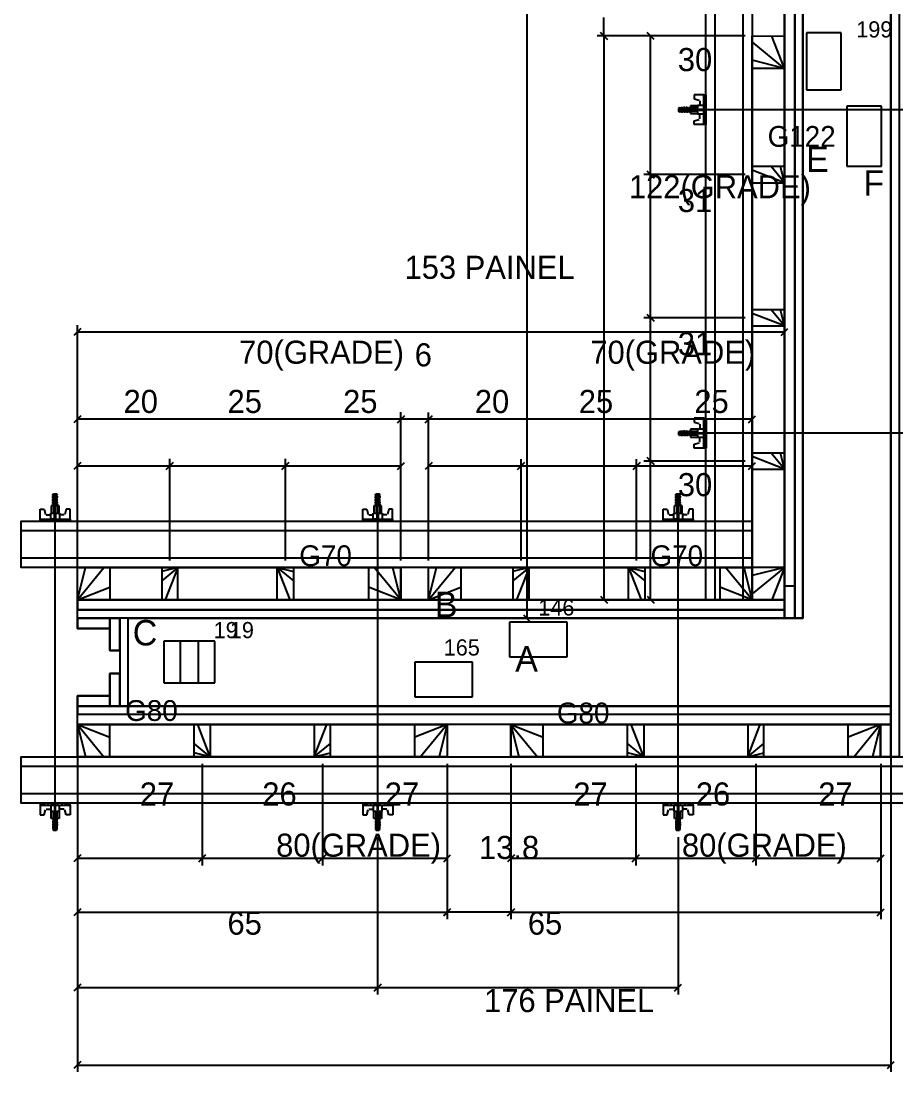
# Model space of a CAD drawing. Header units: metres. Extents: x 3191 to 9000, y 7740 to 9619.
# Drawn here: x 6540.6 to 6919.2, y 8887.5 to 9342.4 of the extents above; entities that cross this region are included whole.
import ezdxf

# ---------------------------------------------------------------- set-up
doc = ezdxf.new("R2010")
doc.units = ezdxf.units.M

msp = doc.modelspace()

# ---------------------------------------------------------------- linework, layer by layer
at = {"layer": 'CHAPA', "color": 1}
for p, q in [((6916.94, 9045.94), (6916.94, 9037.94)), ((6916.94, 9037.94), (6913.16, 9037.94))]:
    msp.add_line(p, q, dxfattribs=at)
for points in [[(6878.94, 9503.94), (6878.94, 9083.94), (6875.34, 9083.94), (6875.34, 9503.94), (6878.94, 9503.94)], [(6920.54, 9023.94), (6916.94, 9023.94), (6916.94, 9503.94), (6920.54, 9503.94), (6920.54, 9023.94)], [(6870.94, 9083.94), (6564.94, 9083.94), (6564.94, 9087.54), (6870.94, 9087.54), (6870.94, 9083.94)], [(6583.34, 9045.94), (6586.94, 9045.94), (6586.94, 9083.94), (6583.34, 9083.94), (6583.34, 9045.94)], [(6916.94, 9045.94), (6564.94, 9045.94), (6564.94, 9042.34), (6916.94, 9042.34), (6916.94, 9045.94)]]:
    msp.add_lwpolyline(points, dxfattribs=at)
at = {"layer": 'CONCRETO', "color": 2}
msp.add_lwpolyline([(6586.94, 9045.94), (6586.94, 9083.94), (6878.94, 9083.94), (6878.94, 9481.94), (6916.94, 9481.94), (6916.94, 9045.94), (6586.94, 9045.94)], dxfattribs=at)
at = {"layer": 'COTA', "color": 241}
for p, q in [((6759.45, 9503.94), (6759.45, 9083.94)), ((6792.81, 9335.95), (6792.81, 9343.96)), ((6853.95, 9335.95), (6789.81, 9335.95)), ((6853.94, 9335.95), (6789.81, 9335.95)), ((6792.81, 9335.95), (6792.81, 9091.95)), ((6853.94, 9335.95), (6810, 9335.95)), ((6813, 9275.95), (6813, 9335.95)), ((6853.94, 9275.95), (6810, 9275.95)), ((6853.94, 9275.95), (6810, 9275.95)), ((6813, 9213.95), (6813, 9275.95)), ((6853.94, 9213.95), (6810, 9213.95)), ((6853.94, 9213.95), (6810, 9213.95)), ((6813, 9151.95), (6813, 9213.95)), ((6564.94, 9086.94), (6564.94, 9210.81)), ((6870.94, 9207.81), (6564.94, 9207.81)), ((6870.94, 9086.94), (6870.94, 9210.81)), ((6564.94, 9108.91), (6564.94, 9173.06)), ((6704.94, 9108.93), (6704.94, 9173.06)), ((6704.94, 9108.94), (6704.94, 9173.04)), ((6716.93, 9108.92), (6716.93, 9173.04)), ((6716.93, 9108.89), (6716.93, 9173.04)), ((6856.93, 9108.92), (6856.93, 9173.04)), ((6704.94, 9170.06), (6564.94, 9170.06)), ((6716.93, 9170.04), (6704.94, 9170.04)), ((6856.93, 9170.04), (6716.93, 9170.04)), ((6564.94, 9108.94), (6564.94, 9152.86)), ((6604.94, 9108.94), (6604.94, 9152.86)), ((6604.94, 9108.94), (6604.94, 9152.86)), ((6654.94, 9108.94), (6654.94, 9152.86)), ((6654.94, 9108.94), (6654.94, 9152.86)), ((6704.94, 9108.93), (6704.94, 9152.86)), ((6716.93, 9108.92), (6716.93, 9152.85)), ((6756.93, 9108.92), (6756.93, 9152.85)), ((6756.93, 9108.92), (6756.93, 9152.85)), ((6806.93, 9108.92), (6806.93, 9152.85)), ((6806.93, 9108.92), (6806.93, 9152.85)), ((6856.93, 9108.92), (6856.93, 9152.85)), ((6564.94, 9149.86), (6604.94, 9149.86)), ((6604.94, 9149.86), (6654.94, 9149.86)), ((6654.94, 9149.86), (6704.94, 9149.86)), ((6716.93, 9149.85), (6756.93, 9149.85)), ((6756.93, 9149.85), (6806.93, 9149.85)), ((6806.93, 9149.85), (6856.93, 9149.85)), ((6853.94, 9151.95), (6810, 9151.95)), ((6853.94, 9151.95), (6810, 9151.95)), ((6813, 9091.95), (6813, 9151.95)), ((6853.93, 9091.95), (6789.81, 9091.95)), ((6853.93, 9091.95), (6810, 9091.95)), ((6867.94, 9083.94), (6756.45, 9083.94)), ((6564.94, 9034.9), (6564.94, 8887.53)), ((6564.94, 9034.9), (6564.94, 8921.07)), ((6916.94, 9034.94), (6916.94, 8887.53)), ((6564.96, 9020.9), (6564.96, 8953.67)), ((6564.96, 9020.9), (6564.96, 8976.97)), ((6618.96, 9020.9), (6618.96, 8976.97)), ((6618.96, 9020.9), (6618.96, 8976.97)), ((6670.96, 9020.9), (6670.96, 8976.97)), ((6670.96, 9020.9), (6670.96, 8976.97)), ((6724.94, 9020.94), (6724.94, 8953.67)), ((6724.96, 9020.9), (6724.96, 8953.67)), ((6724.96, 9020.9), (6724.96, 8976.97)), ((6752.54, 9020.9), (6752.54, 8953.67)), ((6752.56, 9020.9), (6752.56, 8953.67)), ((6752.56, 9020.9), (6752.56, 8976.97)), ((6806.56, 9020.9), (6806.56, 8976.97)), ((6806.56, 9020.9), (6806.56, 8976.97)), ((6858.56, 9020.9), (6858.56, 8976.97)), ((6858.56, 9020.9), (6858.56, 8976.97)), ((6912.56, 9020.9), (6912.56, 8976.97)), ((6912.56, 9020.9), (6912.56, 8953.67)), ((6694.88, 8989.14), (6694.88, 8921.07)), ((6694.88, 8989.14), (6694.88, 8921.07)), ((6824.88, 8989.14), (6824.88, 8921.07)), ((6618.96, 8979.97), (6564.96, 8979.97)), ((6670.96, 8979.97), (6618.96, 8979.97)), ((6724.96, 8979.97), (6670.96, 8979.97)), ((6806.56, 8979.97), (6752.56, 8979.97)), ((6858.56, 8979.97), (6806.56, 8979.97)), ((6912.56, 8979.97), (6858.56, 8979.97)), ((6564.96, 8956.67), (6724.96, 8956.67)), ((6752.54, 8956.67), (6724.94, 8956.67)), ((6752.56, 8956.67), (6912.56, 8956.67)), ((6564.94, 8924.07), (6694.88, 8924.07)), ((6694.88, 8924.07), (6824.88, 8924.07)), ((6564.94, 8890.53), (6916.94, 8890.53))]:
    msp.add_line(p, q, dxfattribs=at)
at = {"layer": 'COTA'}
for p, q in [((6794.31, 9334.45), (6791.31, 9337.45)), ((6791.31, 9337.45), (6794.31, 9334.45)), ((6814.5, 9334.45), (6811.5, 9337.45)), ((6814.5, 9274.45), (6811.5, 9277.45)), ((6811.5, 9277.45), (6814.5, 9274.45)), ((6811.5, 9215.45), (6814.5, 9212.45)), ((6814.5, 9212.45), (6811.5, 9215.45)), ((6566.44, 9209.31), (6563.44, 9206.31)), ((6869.44, 9206.31), (6872.44, 9209.31)), ((6566.44, 9171.56), (6563.44, 9168.56)), ((6703.44, 9168.56), (6706.44, 9171.56)), ((6706.44, 9171.54), (6703.44, 9168.54)), ((6718.43, 9171.54), (6715.43, 9168.54)), ((6715.43, 9168.54), (6718.43, 9171.54)), ((6855.43, 9168.54), (6858.43, 9171.54)), ((6814.5, 9150.45), (6811.5, 9153.45)), ((6811.5, 9153.45), (6814.5, 9150.45)), ((6566.44, 9151.36), (6563.44, 9148.36)), ((6606.44, 9151.36), (6603.44, 9148.36)), ((6603.44, 9148.36), (6606.44, 9151.36)), ((6653.44, 9148.36), (6656.44, 9151.36)), ((6656.44, 9151.36), (6653.44, 9148.36)), ((6703.44, 9148.36), (6706.44, 9151.36)), ((6718.43, 9151.35), (6715.43, 9148.35)), ((6758.43, 9151.35), (6755.43, 9148.35)), ((6755.43, 9148.35), (6758.43, 9151.35)), ((6805.43, 9148.35), (6808.43, 9151.35)), ((6808.43, 9151.35), (6805.43, 9148.35)), ((6855.43, 9148.35), (6858.43, 9151.35)), ((6791.31, 9093.45), (6794.31, 9090.45)), ((6811.5, 9093.45), (6814.5, 9090.45)), ((6757.95, 9085.44), (6760.95, 9082.44)), ((6566.46, 8981.47), (6563.46, 8978.47)), ((6617.46, 8978.47), (6620.46, 8981.47)), ((6620.46, 8981.47), (6617.46, 8978.47)), ((6669.46, 8978.47), (6672.46, 8981.47)), ((6672.46, 8981.47), (6669.46, 8978.47)), ((6723.46, 8978.47), (6726.46, 8981.47)), ((6754.06, 8981.47), (6751.06, 8978.47)), ((6805.06, 8978.47), (6808.06, 8981.47)), ((6808.06, 8981.47), (6805.06, 8978.47)), ((6860.06, 8981.47), (6857.06, 8978.47)), ((6857.06, 8978.47), (6860.06, 8981.47)), ((6911.06, 8978.47), (6914.06, 8981.47)), ((6566.46, 8958.17), (6563.46, 8955.17)), ((6726.44, 8958.17), (6723.44, 8955.17)), ((6723.46, 8955.17), (6726.46, 8958.17)), ((6751.04, 8955.17), (6754.04, 8958.17)), ((6754.06, 8958.17), (6751.06, 8955.17)), ((6911.06, 8955.17), (6914.06, 8958.17)), ((6566.44, 8925.57), (6563.44, 8922.57)), ((6696.38, 8925.57), (6693.38, 8922.57)), ((6693.38, 8922.57), (6696.38, 8925.57)), ((6823.38, 8922.57), (6826.38, 8925.57)), ((6566.44, 8892.03), (6563.44, 8889.03)), ((6915.44, 8889.03), (6918.44, 8892.03))]:
    msp.add_line(p, q, dxfattribs=at)
at = {"layer": 'COTA', "color": 180}
for p, q in [((6895.48, 9337.27), (6880.48, 9337.27)), ((6880.48, 9337.27), (6880.48, 9312.6)), ((6895.48, 9312.6), (6895.48, 9337.27)), ((6880.48, 9312.6), (6895.48, 9312.6)), ((6912.94, 9305.58), (6897.94, 9305.58)), ((6897.94, 9305.58), (6897.94, 9279.58)), ((6912.94, 9279.58), (6912.94, 9305.58)), ((6897.94, 9279.58), (6912.94, 9279.58)), ((6751.9, 9082.24), (6751.9, 9067.24)), ((6776.9, 9082.24), (6751.9, 9082.24)), ((6776.9, 9067.24), (6776.9, 9082.24)), ((6602.43, 9073.94), (6602.43, 9055.94)), ((6617.43, 9073.94), (6602.43, 9073.94)), ((6624.43, 9073.94), (6609.43, 9073.94)), ((6609.43, 9073.94), (6609.43, 9055.94)), ((6617.43, 9055.94), (6617.43, 9073.94)), ((6624.43, 9055.94), (6624.43, 9073.94)), ((6751.9, 9067.24), (6776.9, 9067.24)), ((6710.98, 9064.94), (6710.98, 9049.94)), ((6735.98, 9064.94), (6710.98, 9064.94)), ((6735.98, 9049.94), (6735.98, 9064.94)), ((6602.43, 9055.94), (6617.43, 9055.94)), ((6609.43, 9055.94), (6624.43, 9055.94)), ((6710.98, 9049.94), (6735.98, 9049.94))]:
    msp.add_line(p, q, dxfattribs=at)
at = {"layer": 'Hachura'}
for p, q in [((6831.79, 9310.48), (6831.79, 9308.8)), ((6836.04, 9310.48), (6831.79, 9310.48)), ((6831.79, 9308.8), (6834, 9308.22)), ((6834.24, 9307.91), (6834.24, 9305.96)), ((6836.03, 9310.34), (6836.95, 9310.34)), ((6836.03, 9310.13), (6836.95, 9310.13)), ((6836.03, 9309.79), (6836.95, 9309.79)), ((6836.03, 9309.33), (6836.95, 9309.33)), ((6836.03, 9308.49), (6836.95, 9308.49)), ((6836.04, 9310.48), (6836.95, 9310.48)), ((6836.04, 9297.58), (6836.04, 9310.48)), ((6836.95, 9310.48), (6836.95, 9297.58)), ((6836.95, 9309.53), (6836.95, 9301.71)), ((6825.47, 9304.93), (6825.15, 9304.61)), ((6825.15, 9303.32), (6825.15, 9304.61)), ((6825.47, 9303), (6825.15, 9303.32)), ((6825.47, 9304.42), (6825.8, 9305.09)), ((6826.03, 9305.03), (6825.47, 9303.9)), ((6826.11, 9304.93), (6825.47, 9303.64)), ((6825.47, 9304.93), (6825.47, 9303)), ((6825.47, 9304.67), (6825.6, 9304.93)), ((6825.79, 9303), (6825.47, 9303)), ((6825.79, 9303), (6826.76, 9304.93)), ((6825.79, 9303), (6826.76, 9304.93)), ((6825.88, 9302.92), (6826.97, 9305.09)), ((6826.11, 9304.93), (6826.76, 9304.93)), ((6827.19, 9305.03), (6826.12, 9302.89)), ((6827.27, 9304.93), (6826.31, 9303)), ((6826.95, 9303), (6826.31, 9303)), ((6826.95, 9303), (6827.92, 9304.93)), ((6827.04, 9302.92), (6828.13, 9305.09)), ((6827.92, 9304.93), (6827.27, 9304.93)), ((6828.36, 9305.03), (6827.28, 9302.89)), ((6828.43, 9304.93), (6827.47, 9303)), ((6828.11, 9303), (6827.47, 9303)), ((6827.68, 9303), (6827.47, 9303)), ((6828.11, 9303), (6829.08, 9304.93)), ((6828.2, 9302.92), (6829.29, 9305.09)), ((6828.65, 9304.93), (6828.43, 9304.93)), ((6829.52, 9305.03), (6828.45, 9302.89)), ((6829.6, 9304.93), (6828.63, 9303)), ((6829.27, 9303), (6828.63, 9303)), ((6828.65, 9304.93), (6829.08, 9304.93)), ((6829.27, 9303), (6830.24, 9304.93)), ((6829.6, 9304.93), (6830.24, 9304.93)), ((6830.24, 9304.16), (6829.61, 9302.89)), ((6830.24, 9303.9), (6829.79, 9303)), ((6830.24, 9303), (6829.79, 9303)), ((6830.24, 9305.71), (6830.24, 9302.35)), ((6833.46, 9305.71), (6830.24, 9305.71)), ((6830.24, 9304.93), (6833.46, 9304.93)), ((6830.24, 9303.38), (6833.46, 9303.38)), ((6830.31, 9305.71), (6830.31, 9302.35)), ((6833.46, 9302.09), (6833.46, 9305.96)), ((6833.46, 9305.96), (6833.46, 9305.71)), ((6833.46, 9305.96), (6836.04, 9305.96)), ((6833.46, 9305.96), (6833.46, 9305.71)), ((6834.05, 9304.23), (6836.04, 9304.23)), ((6836.04, 9303.72), (6834.05, 9303.72)), ((6836.03, 9307.06), (6836.95, 9307.06)), ((6836.04, 9304.03), (6836.04, 9302.09)), ((6836.04, 9304.02), (6836.95, 9304.02)), ((6836.04, 9302.74), (6836.04, 9303.38)), ((6836.04, 9297.58), (6836.04, 9302.74)), ((6836.36, 9303.07), (6836.15, 9303.07)), ((6836.17, 9305), (6836.6, 9305)), ((6836.8, 9303.07), (6836.36, 9303.07)), ((6830.24, 9302.35), (6833.46, 9302.35)), ((6831.79, 9299.26), (6834, 9299.84)), ((6831.79, 9297.58), (6831.79, 9299.26)), ((6836.04, 9302.09), (6833.46, 9302.09)), ((6834.24, 9300.15), (6834.24, 9302.09)), ((6836.03, 9300.99), (6836.95, 9300.99)), ((6836.03, 9299.57), (6836.95, 9299.57)), ((6836.03, 9298.73), (6836.95, 9298.73)), ((6836.03, 9298.27), (6836.95, 9298.27)), ((6836.95, 9297.58), (6831.81, 9297.58)), ((6836.03, 9297.93), (6836.95, 9297.93)), ((6836.03, 9297.72), (6836.95, 9297.72)), ((6831.81, 9170.48), (6831.81, 9168.8)), ((6836.07, 9170.48), (6831.81, 9170.48)), ((6831.81, 9168.8), (6834.03, 9168.22)), ((6834.27, 9167.91), (6834.27, 9165.96)), ((6836.05, 9170.34), (6836.98, 9170.34)), ((6836.05, 9170.13), (6836.98, 9170.13)), ((6836.05, 9169.79), (6836.98, 9169.79)), ((6836.05, 9169.33), (6836.98, 9169.33)), ((6836.05, 9168.49), (6836.98, 9168.49)), ((6836.05, 9167.06), (6836.97, 9167.06)), ((6836.07, 9170.48), (6836.97, 9170.48)), ((6836.07, 9157.58), (6836.07, 9170.48)), ((6836.97, 9170.48), (6836.97, 9157.58)), ((6836.97, 9169.53), (6836.97, 9161.71)), ((6825.5, 9164.93), (6825.17, 9164.61)), ((6825.17, 9163.32), (6825.17, 9164.61)), ((6825.5, 9163), (6825.17, 9163.32)), ((6825.49, 9164.42), (6825.83, 9165.09)), ((6826.06, 9165.03), (6825.49, 9163.9)), ((6826.14, 9164.93), (6825.49, 9163.64)), ((6825.49, 9164.67), (6825.62, 9164.93)), ((6825.82, 9163), (6825.49, 9163)), ((6825.5, 9164.93), (6825.5, 9163)), ((6825.82, 9163), (6826.78, 9164.93)), ((6825.82, 9163), (6826.78, 9164.93)), ((6825.91, 9162.92), (6826.99, 9165.09)), ((6826.14, 9164.93), (6826.78, 9164.93)), ((6827.22, 9165.03), (6826.15, 9162.89)), ((6827.3, 9164.93), (6826.33, 9163)), ((6826.98, 9163), (6826.33, 9163)), ((6826.98, 9163), (6827.95, 9164.93)), ((6827.07, 9162.92), (6828.15, 9165.09)), ((6827.95, 9164.93), (6827.3, 9164.93)), ((6828.38, 9165.03), (6827.31, 9162.89)), ((6828.46, 9164.93), (6827.49, 9163)), ((6828.14, 9163), (6827.49, 9163)), ((6827.71, 9163), (6827.49, 9163)), ((6828.14, 9163), (6829.11, 9164.93)), ((6828.23, 9162.92), (6829.31, 9165.09)), ((6828.67, 9164.93), (6828.46, 9164.93)), ((6829.54, 9165.03), (6828.47, 9162.89)), ((6829.62, 9164.93), (6828.65, 9163)), ((6829.3, 9163), (6828.65, 9163)), ((6828.67, 9164.93), (6829.11, 9164.93)), ((6829.3, 9163), (6830.27, 9164.93)), ((6829.62, 9164.93), (6830.27, 9164.93)), ((6830.27, 9164.16), (6829.63, 9162.89)), ((6830.27, 9163.9), (6829.82, 9163)), ((6830.27, 9163), (6829.82, 9163)), ((6833.49, 9165.71), (6830.27, 9165.71)), ((6830.27, 9165.71), (6830.27, 9162.35)), ((6830.27, 9164.93), (6833.49, 9164.93)), ((6830.27, 9163.38), (6833.49, 9163.38)), ((6830.27, 9162.35), (6833.49, 9162.35)), ((6830.33, 9165.71), (6830.33, 9162.35)), ((6833.49, 9165.96), (6836.07, 9165.96)), ((6833.49, 9165.96), (6833.49, 9165.71)), ((6833.49, 9165.96), (6833.49, 9165.71)), ((6833.49, 9162.09), (6833.49, 9165.96)), ((6836.07, 9162.09), (6833.49, 9162.09)), ((6834.07, 9164.23), (6836.07, 9164.23)), ((6836.07, 9163.72), (6834.07, 9163.72)), ((6834.27, 9160.15), (6834.27, 9162.09)), ((6836.07, 9164.03), (6836.07, 9162.09)), ((6836.07, 9164.02), (6836.97, 9164.02)), ((6836.07, 9162.74), (6836.07, 9163.38)), ((6836.07, 9157.58), (6836.07, 9162.74)), ((6836.39, 9163.07), (6836.18, 9163.07)), ((6836.2, 9165), (6836.63, 9165)), ((6836.82, 9163.07), (6836.39, 9163.07)), ((6831.81, 9159.26), (6834.03, 9159.84)), ((6831.81, 9157.58), (6831.81, 9159.26)), ((6836.97, 9157.58), (6831.84, 9157.58)), ((6836.05, 9160.99), (6836.98, 9160.99)), ((6836.05, 9159.57), (6836.98, 9159.57)), ((6836.05, 9158.73), (6836.98, 9158.73)), ((6836.05, 9158.27), (6836.98, 9158.27)), ((6836.05, 9157.93), (6836.98, 9157.93)), ((6836.05, 9157.72), (6836.98, 9157.72)), ((6556.34, 9135.69), (6554.2, 9136.76)), ((6556.34, 9134.53), (6554.2, 9135.6)), ((6556.34, 9133.37), (6554.2, 9134.44)), ((6554.23, 9137), (6556.4, 9135.92)), ((6554.23, 9135.84), (6556.4, 9134.76)), ((6554.23, 9134.68), (6556.4, 9133.6)), ((6554.3, 9137.42), (6554.63, 9137.74)), ((6554.3, 9137.1), (6554.3, 9137.42)), ((6556.24, 9137.42), (6554.3, 9137.42)), ((6554.3, 9137.1), (6556.24, 9136.13)), ((6554.3, 9137.1), (6556.24, 9136.13)), ((6556.24, 9135.61), (6554.3, 9136.58)), ((6554.3, 9135.93), (6554.3, 9136.58)), ((6554.3, 9135.93), (6556.24, 9134.97)), ((6554.3, 9135.21), (6554.3, 9135.42)), ((6556.24, 9134.45), (6554.3, 9135.42)), ((6554.3, 9134.77), (6554.3, 9135.42)), ((6554.3, 9134.77), (6556.24, 9133.81)), ((6554.63, 9137.74), (6555.91, 9137.74)), ((6556.24, 9136.77), (6554.95, 9137.42)), ((6556.34, 9136.85), (6555.21, 9137.42)), ((6555.72, 9137.42), (6556.4, 9137.08)), ((6556.24, 9137.42), (6555.91, 9137.74)), ((6555.98, 9137.42), (6556.24, 9137.29)), ((6556.24, 9136.77), (6556.24, 9136.13)), ((6556.24, 9134.97), (6556.24, 9135.61)), ((6556.24, 9134.24), (6556.24, 9134.45)), ((6695.94, 9135.69), (6693.8, 9136.76)), ((6695.94, 9134.53), (6693.8, 9135.6)), ((6695.94, 9133.37), (6693.8, 9134.44)), ((6693.83, 9137), (6696, 9135.92)), ((6693.83, 9135.84), (6696, 9134.76)), ((6693.83, 9134.68), (6696, 9133.6)), ((6693.9, 9137.42), (6694.22, 9137.74)), ((6695.84, 9137.42), (6693.9, 9137.42)), ((6693.9, 9137.1), (6693.9, 9137.42)), ((6693.9, 9137.1), (6695.84, 9136.13)), ((6693.9, 9137.1), (6695.84, 9136.13)), ((6695.84, 9135.61), (6693.9, 9136.58)), ((6693.9, 9135.93), (6693.9, 9136.58)), ((6693.9, 9135.93), (6695.84, 9134.97)), ((6693.9, 9135.21), (6693.9, 9135.42)), ((6695.84, 9134.45), (6693.9, 9135.42)), ((6693.9, 9134.77), (6693.9, 9135.42)), ((6693.9, 9134.77), (6695.84, 9133.81)), ((6694.22, 9137.74), (6695.51, 9137.74)), ((6695.84, 9136.77), (6694.55, 9137.42)), ((6695.94, 9136.85), (6694.81, 9137.42)), ((6695.32, 9137.42), (6696, 9137.08)), ((6695.84, 9137.42), (6695.51, 9137.74)), ((6695.58, 9137.42), (6695.84, 9137.29)), ((6695.84, 9136.77), (6695.84, 9136.13)), ((6695.84, 9134.97), (6695.84, 9135.61)), ((6695.84, 9134.24), (6695.84, 9134.45)), ((6825.94, 9135.69), (6823.8, 9136.76)), ((6825.94, 9134.53), (6823.8, 9135.6)), ((6825.94, 9133.37), (6823.8, 9134.44)), ((6823.83, 9137), (6826, 9135.92)), ((6823.83, 9135.84), (6826, 9134.76)), ((6823.83, 9134.68), (6826, 9133.6)), ((6823.9, 9137.42), (6824.22, 9137.74)), ((6825.84, 9137.42), (6823.9, 9137.42)), ((6823.9, 9137.1), (6823.9, 9137.42)), ((6823.9, 9137.1), (6825.84, 9136.13)), ((6823.9, 9137.1), (6825.84, 9136.13)), ((6825.84, 9135.61), (6823.9, 9136.58)), ((6823.9, 9135.93), (6823.9, 9136.58)), ((6823.9, 9135.93), (6825.84, 9134.97)), ((6825.84, 9134.45), (6823.9, 9135.42)), ((6823.9, 9134.77), (6823.9, 9135.42)), ((6823.9, 9135.21), (6823.9, 9135.42)), ((6823.9, 9134.77), (6825.84, 9133.81)), ((6824.22, 9137.74), (6825.51, 9137.74)), ((6825.84, 9136.77), (6824.55, 9137.42)), ((6825.94, 9136.85), (6824.81, 9137.42)), ((6825.32, 9137.42), (6826, 9137.08)), ((6825.84, 9137.42), (6825.51, 9137.74)), ((6825.58, 9137.42), (6825.84, 9137.29)), ((6825.84, 9136.77), (6825.84, 9136.13)), ((6825.84, 9134.97), (6825.84, 9135.61)), ((6825.84, 9134.24), (6825.84, 9134.45)), ((6548.89, 9131.1), (6550.56, 9131.1)), ((6548.89, 9125.94), (6548.89, 9131.07)), ((6550.56, 9131.1), (6551.15, 9128.89)), ((6557.01, 9132.65), (6553.66, 9132.65)), ((6553.66, 9132.65), (6553.66, 9129.42)), ((6557.01, 9132.58), (6553.66, 9132.58)), ((6555.47, 9132.65), (6554.2, 9133.28)), ((6554.3, 9133.61), (6554.3, 9134.26)), ((6556.24, 9133.29), (6554.3, 9134.26)), ((6554.3, 9133.61), (6556.24, 9132.65)), ((6555.21, 9132.65), (6554.3, 9133.1)), ((6554.3, 9132.65), (6554.3, 9133.1)), ((6554.69, 9132.65), (6554.69, 9129.42)), ((6556.24, 9134.24), (6556.24, 9133.81)), ((6556.24, 9133.29), (6556.24, 9132.65)), ((6556.24, 9132.65), (6556.24, 9129.42)), ((6557.01, 9129.42), (6557.01, 9132.65)), ((6560.11, 9131.1), (6559.53, 9128.89)), ((6561.79, 9131.1), (6560.11, 9131.1)), ((6561.79, 9126.84), (6561.79, 9131.1)), ((6688.49, 9131.1), (6690.16, 9131.1)), ((6688.49, 9125.94), (6688.49, 9131.07)), ((6690.16, 9131.1), (6690.74, 9128.89)), ((6696.61, 9132.65), (6693.26, 9132.65)), ((6693.26, 9132.65), (6693.26, 9129.42)), ((6696.61, 9132.58), (6693.26, 9132.58)), ((6695.06, 9132.65), (6693.8, 9133.28)), ((6695.84, 9133.29), (6693.9, 9134.26)), ((6693.9, 9133.61), (6693.9, 9134.26)), ((6693.9, 9133.61), (6695.84, 9132.65)), ((6693.9, 9132.65), (6693.9, 9133.1)), ((6694.81, 9132.65), (6693.9, 9133.1)), ((6694.29, 9132.65), (6694.29, 9129.42)), ((6695.84, 9134.24), (6695.84, 9133.81)), ((6695.84, 9133.29), (6695.84, 9132.65)), ((6695.84, 9132.65), (6695.84, 9129.42)), ((6696.61, 9129.42), (6696.61, 9132.65)), ((6699.71, 9131.1), (6699.13, 9128.89)), ((6701.38, 9131.1), (6699.71, 9131.1)), ((6701.38, 9126.84), (6701.38, 9131.1)), ((6818.49, 9131.1), (6820.16, 9131.1)), ((6818.49, 9125.94), (6818.49, 9131.07)), ((6820.16, 9131.1), (6820.74, 9128.89)), ((6826.61, 9132.65), (6823.26, 9132.65)), ((6823.26, 9132.65), (6823.26, 9129.42)), ((6826.61, 9132.58), (6823.26, 9132.58)), ((6825.06, 9132.65), (6823.8, 9133.28)), ((6823.9, 9133.61), (6823.9, 9134.26)), ((6825.84, 9133.29), (6823.9, 9134.26)), ((6823.9, 9133.61), (6825.84, 9132.65)), ((6823.9, 9132.65), (6823.9, 9133.1)), ((6824.81, 9132.65), (6823.9, 9133.1)), ((6824.29, 9132.65), (6824.29, 9129.42)), ((6825.84, 9134.24), (6825.84, 9133.81)), ((6825.84, 9133.29), (6825.84, 9132.65)), ((6825.84, 9132.65), (6825.84, 9129.42)), ((6826.61, 9129.42), (6826.61, 9132.65)), ((6829.71, 9131.1), (6829.13, 9128.89)), ((6831.38, 9131.1), (6829.71, 9131.1)), ((6831.38, 9126.84), (6831.38, 9131.1)), ((6548.89, 9126.84), (6561.79, 9126.84)), ((6548.89, 9126.84), (6554.05, 9126.84)), ((6561.79, 9125.94), (6548.89, 9125.94)), ((6549.03, 9126.86), (6549.03, 9125.93)), ((6549.24, 9126.86), (6549.24, 9125.93)), ((6549.58, 9126.86), (6549.58, 9125.93)), ((6550.04, 9126.86), (6550.04, 9125.93)), ((6550.88, 9126.86), (6550.88, 9125.93)), ((6551.46, 9128.65), (6553.4, 9128.65)), ((6552.3, 9126.86), (6552.3, 9125.93)), ((6560.83, 9125.94), (6553.02, 9125.94)), ((6553.4, 9129.42), (6557.27, 9129.42)), ((6553.4, 9126.84), (6553.4, 9129.42)), ((6555.34, 9126.84), (6553.4, 9126.84)), ((6554.05, 9126.84), (6554.69, 9126.84)), ((6554.38, 9126.52), (6554.38, 9126.73)), ((6554.38, 9126.09), (6554.38, 9126.52)), ((6555.02, 9126.84), (6555.02, 9128.84)), ((6555.33, 9126.84), (6555.33, 9125.94)), ((6555.54, 9128.84), (6555.54, 9126.84)), ((6556.31, 9126.71), (6556.31, 9126.28)), ((6557.27, 9129.42), (6557.01, 9129.42)), ((6557.27, 9129.42), (6557.01, 9129.42)), ((6557.27, 9129.42), (6557.27, 9126.84)), ((6559.22, 9128.65), (6557.27, 9128.65)), ((6558.36, 9126.86), (6558.36, 9125.94)), ((6559.79, 9126.86), (6559.79, 9125.93)), ((6560.64, 9126.86), (6560.64, 9125.93)), ((6561.1, 9126.86), (6561.1, 9125.93)), ((6561.44, 9126.86), (6561.44, 9125.93)), ((6561.65, 9126.86), (6561.65, 9125.93)), ((6561.79, 9126.84), (6561.79, 9125.94)), ((6688.49, 9126.84), (6701.38, 9126.84)), ((6688.49, 9126.84), (6693.65, 9126.84)), ((6701.38, 9125.94), (6688.49, 9125.94)), ((6688.63, 9126.86), (6688.63, 9125.93)), ((6688.84, 9126.86), (6688.84, 9125.93)), ((6689.17, 9126.86), (6689.17, 9125.93)), ((6689.64, 9126.86), (6689.64, 9125.93)), ((6690.48, 9126.86), (6690.48, 9125.93)), ((6691.06, 9128.65), (6693, 9128.65)), ((6691.9, 9126.86), (6691.9, 9125.93)), ((6700.43, 9125.94), (6692.62, 9125.94)), ((6693, 9126.84), (6693, 9129.42)), ((6693, 9129.42), (6696.87, 9129.42)), ((6694.94, 9126.84), (6693, 9126.84)), ((6693.65, 9126.84), (6694.29, 9126.84)), ((6693.98, 9126.52), (6693.98, 9126.73)), ((6693.98, 9126.09), (6693.98, 9126.52)), ((6694.62, 9126.84), (6694.62, 9128.84)), ((6694.93, 9126.84), (6694.93, 9125.94)), ((6695.14, 9128.84), (6695.14, 9126.84)), ((6695.91, 9126.71), (6695.91, 9126.28)), ((6696.87, 9129.42), (6696.61, 9129.42)), ((6696.87, 9129.42), (6696.61, 9129.42)), ((6696.87, 9129.42), (6696.87, 9126.84)), ((6698.81, 9128.65), (6696.87, 9128.65)), ((6697.96, 9126.86), (6697.96, 9125.94)), ((6699.39, 9126.86), (6699.39, 9125.93)), ((6700.24, 9126.86), (6700.24, 9125.93)), ((6700.7, 9126.86), (6700.7, 9125.93)), ((6701.04, 9126.86), (6701.04, 9125.93)), ((6701.25, 9126.86), (6701.25, 9125.93)), ((6701.38, 9126.84), (6701.38, 9125.94)), ((6818.49, 9126.84), (6831.38, 9126.84)), ((6818.49, 9126.84), (6823.65, 9126.84)), ((6831.38, 9125.94), (6818.49, 9125.94)), ((6818.63, 9126.86), (6818.63, 9125.93)), ((6818.84, 9126.86), (6818.84, 9125.93)), ((6819.17, 9126.86), (6819.17, 9125.93)), ((6819.64, 9126.86), (6819.64, 9125.93)), ((6820.48, 9126.86), (6820.48, 9125.93)), ((6821.06, 9128.65), (6823, 9128.65)), ((6821.9, 9126.86), (6821.9, 9125.93)), ((6830.43, 9125.94), (6822.62, 9125.94)), ((6823, 9126.84), (6823, 9129.42)), ((6823, 9129.42), (6826.87, 9129.42)), ((6824.94, 9126.84), (6823, 9126.84)), ((6823.65, 9126.84), (6824.29, 9126.84)), ((6823.98, 9126.52), (6823.98, 9126.73)), ((6823.98, 9126.09), (6823.98, 9126.52)), ((6824.62, 9126.84), (6824.62, 9128.84)), ((6824.93, 9126.84), (6824.93, 9125.94)), ((6825.14, 9128.84), (6825.14, 9126.84)), ((6825.91, 9126.71), (6825.91, 9126.28)), ((6826.87, 9129.42), (6826.61, 9129.42)), ((6826.87, 9129.42), (6826.61, 9129.42)), ((6826.87, 9129.42), (6826.87, 9126.84)), ((6828.81, 9128.65), (6826.87, 9128.65)), ((6827.96, 9126.86), (6827.96, 9125.94)), ((6829.39, 9126.86), (6829.39, 9125.93)), ((6830.24, 9126.86), (6830.24, 9125.93)), ((6830.7, 9126.86), (6830.7, 9125.93)), ((6831.04, 9126.86), (6831.04, 9125.93)), ((6831.25, 9126.86), (6831.25, 9125.93)), ((6831.38, 9126.84), (6831.38, 9125.94)), ((6561.78, 9003.94), (6548.89, 9003.94)), ((6548.89, 9003.94), (6548.89, 8998.8)), ((6548.89, 9003.03), (6561.78, 9003.03)), ((6548.89, 9003.03), (6554.05, 9003.03)), ((6549.03, 9003.02), (6549.03, 9003.94)), ((6549.24, 9003.02), (6549.24, 9003.94)), ((6549.57, 9003.02), (6549.57, 9003.94)), ((6550.04, 9003.02), (6550.04, 9003.94)), ((6550.88, 9003.02), (6550.88, 9003.94)), ((6552.3, 9003.02), (6552.3, 9003.94)), ((6560.83, 9003.94), (6553.02, 9003.94)), ((6553.4, 9003.03), (6553.4, 9000.46)), ((6555.34, 9003.03), (6553.4, 9003.03)), ((6554.05, 9003.03), (6554.69, 9003.03)), ((6554.38, 9003.79), (6554.38, 9003.35)), ((6554.38, 9003.35), (6554.38, 9003.14)), ((6555.02, 9003.03), (6555.02, 9001.04)), ((6555.33, 9003.03), (6555.33, 9003.94)), ((6555.54, 9001.04), (6555.54, 9003.03)), ((6556.31, 9003.16), (6556.31, 9003.59)), ((6557.27, 9000.46), (6557.27, 9003.03)), ((6558.36, 9003.02), (6558.36, 9003.94)), ((6559.79, 9003.02), (6559.79, 9003.94)), ((6560.64, 9003.02), (6560.64, 9003.94)), ((6561.1, 9003.02), (6561.1, 9003.94)), ((6561.44, 9003.02), (6561.44, 9003.94)), ((6561.65, 9003.02), (6561.65, 9003.94)), ((6561.78, 9003.03), (6561.78, 9003.94)), ((6561.78, 9003.03), (6561.78, 8998.78)), ((6688.49, 9003.03), (6693.65, 9003.03)), ((6688.49, 9003.03), (6701.39, 9003.03)), ((6688.5, 9003.94), (6688.5, 8998.8)), ((6701.39, 9003.94), (6688.5, 9003.94)), ((6688.63, 9003.02), (6688.63, 9003.94)), ((6688.84, 9003.02), (6688.84, 9003.94)), ((6689.18, 9003.02), (6689.18, 9003.94)), ((6689.64, 9003.02), (6689.64, 9003.94)), ((6690.49, 9003.02), (6690.49, 9003.94)), ((6691.9, 9003.02), (6691.9, 9003.94)), ((6700.44, 9003.94), (6692.62, 9003.94)), ((6693.01, 9003.03), (6693.01, 9000.46)), ((6694.94, 9003.03), (6693.01, 9003.03)), ((6693.65, 9003.03), (6694.3, 9003.03)), ((6693.98, 9003.79), (6693.98, 9003.35)), ((6693.98, 9003.35), (6693.98, 9003.14)), ((6694.63, 9003.03), (6694.63, 9001.04)), ((6694.94, 9003.03), (6694.94, 9003.94)), ((6695.15, 9001.04), (6695.15, 9003.03)), ((6695.92, 9003.16), (6695.92, 9003.59)), ((6696.88, 9000.46), (6696.88, 9003.03)), ((6697.97, 9003.02), (6697.97, 9003.94)), ((6699.4, 9003.02), (6699.4, 9003.94)), ((6700.24, 9003.02), (6700.24, 9003.94)), ((6700.71, 9003.02), (6700.71, 9003.94)), ((6701.04, 9003.02), (6701.04, 9003.94)), ((6701.25, 9003.02), (6701.25, 9003.94)), ((6701.39, 9003.03), (6701.39, 9003.94)), ((6701.39, 9003.03), (6701.39, 8998.78)), ((6818.49, 9003.03), (6823.65, 9003.03)), ((6818.49, 9003.03), (6831.39, 9003.03)), ((6818.5, 9003.94), (6818.5, 8998.8)), ((6831.39, 9003.94), (6818.5, 9003.94)), ((6818.63, 9003.02), (6818.63, 9003.94)), ((6818.84, 9003.02), (6818.84, 9003.94)), ((6819.18, 9003.02), (6819.18, 9003.94)), ((6819.64, 9003.02), (6819.64, 9003.94)), ((6820.49, 9003.02), (6820.49, 9003.94)), ((6821.9, 9003.02), (6821.9, 9003.94)), ((6830.44, 9003.94), (6822.62, 9003.94)), ((6824.94, 9003.03), (6823.01, 9003.03)), ((6823.01, 9003.03), (6823.01, 9000.46)), ((6823.65, 9003.03), (6824.3, 9003.03)), ((6823.98, 9003.79), (6823.98, 9003.35)), ((6823.98, 9003.35), (6823.98, 9003.14)), ((6824.63, 9003.03), (6824.63, 9001.04)), ((6824.94, 9003.03), (6824.94, 9003.94)), ((6825.15, 9001.04), (6825.15, 9003.03)), ((6825.92, 9003.16), (6825.92, 9003.59)), ((6826.88, 9000.46), (6826.88, 9003.03)), ((6827.97, 9003.02), (6827.97, 9003.94)), ((6829.4, 9003.02), (6829.4, 9003.94)), ((6830.24, 9003.02), (6830.24, 9003.94)), ((6830.71, 9003.02), (6830.71, 9003.94)), ((6831.04, 9003.02), (6831.04, 9003.94)), ((6831.25, 9003.02), (6831.25, 9003.94)), ((6831.39, 9003.03), (6831.39, 9003.94)), ((6831.39, 9003.03), (6831.39, 8998.78)), ((6548.89, 8998.78), (6550.56, 8998.78)), ((6550.56, 8998.78), (6551.14, 9000.99)), ((6551.46, 9001.23), (6553.4, 9001.23)), ((6553.4, 9000.46), (6557.27, 9000.46)), ((6553.66, 8997.23), (6553.66, 9000.46)), ((6554.69, 8997.23), (6554.69, 9000.46)), ((6556.24, 8997.23), (6556.24, 9000.46)), ((6557.27, 9000.46), (6557.01, 9000.46)), ((6557.01, 9000.46), (6557.01, 8997.23)), ((6557.27, 9000.46), (6557.01, 9000.46)), ((6559.21, 9001.23), (6557.27, 9001.23)), ((6560.11, 8998.78), (6559.53, 9000.99)), ((6561.78, 8998.78), (6560.11, 8998.78)), ((6688.49, 8998.78), (6690.17, 8998.78)), ((6690.17, 8998.78), (6690.75, 9000.99)), ((6691.06, 9001.23), (6693.01, 9001.23)), ((6693.01, 9000.46), (6696.88, 9000.46)), ((6693.27, 8997.23), (6693.27, 9000.46)), ((6694.3, 8997.23), (6694.3, 9000.46)), ((6695.84, 8997.23), (6695.84, 9000.46)), ((6696.88, 9000.46), (6696.62, 9000.46)), ((6696.88, 9000.46), (6696.62, 9000.46)), ((6696.62, 9000.46), (6696.62, 8997.23)), ((6698.82, 9001.23), (6696.87, 9001.23)), ((6699.71, 8998.78), (6699.13, 9000.99)), ((6701.39, 8998.78), (6699.71, 8998.78)), ((6818.49, 8998.78), (6820.17, 8998.78)), ((6820.17, 8998.78), (6820.75, 9000.99)), ((6821.06, 9001.23), (6823.01, 9001.23)), ((6823.01, 9000.46), (6826.88, 9000.46)), ((6823.27, 8997.23), (6823.27, 9000.46)), ((6824.3, 8997.23), (6824.3, 9000.46)), ((6825.84, 8997.23), (6825.84, 9000.46)), ((6826.62, 9000.46), (6826.62, 8997.23)), ((6826.88, 9000.46), (6826.62, 9000.46)), ((6826.88, 9000.46), (6826.62, 9000.46)), ((6828.82, 9001.23), (6826.87, 9001.23)), ((6829.71, 8998.78), (6829.13, 9000.99)), ((6831.39, 8998.78), (6829.71, 8998.78)), ((6557.01, 8997.3), (6553.66, 8997.3)), ((6557.01, 8997.23), (6553.66, 8997.23)), ((6555.46, 8997.23), (6554.2, 8996.6)), ((6556.34, 8996.51), (6554.2, 8995.44)), ((6556.34, 8995.35), (6554.2, 8994.28)), ((6556.34, 8994.18), (6554.2, 8993.11)), ((6554.23, 8995.2), (6556.4, 8996.28)), ((6554.23, 8994.03), (6556.4, 8995.12)), ((6554.23, 8992.87), (6556.4, 8993.96)), ((6554.3, 8996.26), (6556.24, 8997.23)), ((6554.3, 8997.23), (6554.3, 8996.78)), ((6555.21, 8997.23), (6554.3, 8996.78)), ((6556.24, 8996.59), (6554.3, 8995.62)), ((6554.3, 8996.26), (6554.3, 8995.62)), ((6554.3, 8995.1), (6556.24, 8996.07)), ((6556.24, 8995.42), (6554.3, 8994.46)), ((6554.3, 8995.1), (6554.3, 8994.46)), ((6554.3, 8993.94), (6556.24, 8994.91)), ((6554.3, 8994.67), (6554.3, 8994.46)), ((6556.24, 8994.26), (6554.3, 8993.3)), ((6554.3, 8993.94), (6554.3, 8993.3)), ((6554.3, 8992.78), (6556.24, 8993.75)), ((6554.3, 8992.78), (6556.24, 8993.75)), ((6556.24, 8996.59), (6556.24, 8997.23)), ((6556.24, 8995.64), (6556.24, 8996.07)), ((6556.24, 8995.64), (6556.24, 8995.42)), ((6556.24, 8994.91), (6556.24, 8994.26)), ((6556.24, 8993.1), (6556.24, 8993.75)), ((6696.62, 8997.3), (6693.27, 8997.3)), ((6696.62, 8997.23), (6693.27, 8997.23)), ((6695.07, 8997.23), (6693.8, 8996.6)), ((6695.94, 8996.51), (6693.8, 8995.44)), ((6695.94, 8995.35), (6693.8, 8994.28)), ((6695.94, 8994.18), (6693.8, 8993.11)), ((6693.84, 8995.2), (6696, 8996.28)), ((6693.84, 8994.03), (6696, 8995.12)), ((6693.84, 8992.87), (6696, 8993.96)), ((6693.91, 8997.23), (6693.91, 8996.78)), ((6694.81, 8997.23), (6693.91, 8996.78)), ((6693.91, 8996.26), (6695.84, 8997.23)), ((6695.84, 8996.59), (6693.91, 8995.62)), ((6693.91, 8996.26), (6693.91, 8995.62)), ((6693.91, 8995.1), (6695.84, 8996.07)), ((6695.84, 8995.42), (6693.91, 8994.46)), ((6693.91, 8995.1), (6693.91, 8994.46)), ((6693.91, 8993.94), (6695.84, 8994.91)), ((6693.91, 8994.67), (6693.91, 8994.46)), ((6695.84, 8994.26), (6693.91, 8993.3)), ((6693.91, 8993.94), (6693.91, 8993.3)), ((6693.91, 8992.78), (6695.84, 8993.75)), ((6693.91, 8992.78), (6695.84, 8993.75)), ((6695.84, 8996.59), (6695.84, 8997.23)), ((6695.84, 8995.64), (6695.84, 8996.07)), ((6695.84, 8995.64), (6695.84, 8995.42)), ((6695.84, 8994.91), (6695.84, 8994.26)), ((6695.84, 8993.1), (6695.84, 8993.75)), ((6826.62, 8997.3), (6823.27, 8997.3)), ((6826.62, 8997.23), (6823.27, 8997.23)), ((6825.07, 8997.23), (6823.8, 8996.6)), ((6825.94, 8996.51), (6823.8, 8995.44)), ((6825.94, 8995.35), (6823.8, 8994.28)), ((6825.94, 8994.18), (6823.8, 8993.11)), ((6823.84, 8995.2), (6826, 8996.28)), ((6823.84, 8994.03), (6826, 8995.12)), ((6823.84, 8992.87), (6826, 8993.96)), ((6824.81, 8997.23), (6823.91, 8996.78)), ((6823.91, 8997.23), (6823.91, 8996.78)), ((6823.91, 8996.26), (6825.84, 8997.23)), ((6825.84, 8996.59), (6823.91, 8995.62)), ((6823.91, 8996.26), (6823.91, 8995.62)), ((6823.91, 8995.1), (6825.84, 8996.07)), ((6825.84, 8995.42), (6823.91, 8994.46)), ((6823.91, 8995.1), (6823.91, 8994.46)), ((6823.91, 8993.94), (6825.84, 8994.91)), ((6823.91, 8994.67), (6823.91, 8994.46)), ((6825.84, 8994.26), (6823.91, 8993.3)), ((6823.91, 8993.94), (6823.91, 8993.3)), ((6823.91, 8992.78), (6825.84, 8993.75)), ((6823.91, 8992.78), (6825.84, 8993.75)), ((6825.84, 8996.59), (6825.84, 8997.23)), ((6825.84, 8995.64), (6825.84, 8996.07)), ((6825.84, 8995.64), (6825.84, 8995.42)), ((6825.84, 8994.91), (6825.84, 8994.26)), ((6825.84, 8993.1), (6825.84, 8993.75)), ((6554.3, 8992.78), (6554.3, 8992.46)), ((6556.24, 8992.46), (6554.3, 8992.46)), ((6554.3, 8992.46), (6554.62, 8992.14)), ((6554.62, 8992.14), (6555.91, 8992.14)), ((6556.24, 8993.1), (6554.95, 8992.46)), ((6556.34, 8993.02), (6555.21, 8992.46)), ((6555.72, 8992.46), (6556.4, 8992.8)), ((6556.24, 8992.46), (6555.91, 8992.14)), ((6555.98, 8992.46), (6556.24, 8992.59)), ((6693.91, 8992.78), (6693.91, 8992.46)), ((6695.84, 8992.46), (6693.91, 8992.46)), ((6693.91, 8992.46), (6694.23, 8992.14)), ((6694.23, 8992.14), (6695.52, 8992.14)), ((6695.84, 8993.1), (6694.56, 8992.46)), ((6695.94, 8993.02), (6694.81, 8992.46)), ((6695.33, 8992.46), (6696, 8992.8)), ((6695.84, 8992.46), (6695.52, 8992.14)), ((6695.59, 8992.46), (6695.84, 8992.59)), ((6823.91, 8992.78), (6823.91, 8992.46)), ((6823.91, 8992.46), (6824.23, 8992.14)), ((6825.84, 8992.46), (6823.91, 8992.46)), ((6824.23, 8992.14), (6825.52, 8992.14)), ((6825.84, 8993.1), (6824.56, 8992.46)), ((6825.94, 8993.02), (6824.81, 8992.46)), ((6825.33, 8992.46), (6826, 8992.8)), ((6825.84, 8992.46), (6825.52, 8992.14)), ((6825.59, 8992.46), (6825.84, 8992.59))]:
    msp.add_line(p, q, dxfattribs=at)
at = {"layer": 'Hachura', "color": 251}
for p, q in [((6969.76, 9304.02), (6829.96, 9304.02)), ((6969.77, 9164.02), (6829.97, 9164.02)), ((6555.34, 8993.14), (6555.33, 9132.94)), ((6694.94, 8993.16), (6694.93, 9132.96)), ((6824.94, 8993.16), (6824.93, 9132.96))]:
    msp.add_line(p, q, dxfattribs=at)
for points in [[(6870.94, 9503.94), (6875.34, 9503.94), (6875.34, 9083.94), (6870.94, 9083.94), (6870.94, 9503.94)], [(6875.34, 9503.94), (6878.94, 9503.94), (6878.94, 9083.94), (6875.34, 9083.94), (6875.34, 9503.94)], [(6920.54, 9023.94), (6916.94, 9023.94), (6916.94, 9503.94), (6920.54, 9503.94), (6920.54, 9023.94)], [(6870.94, 9087.54), (6870.94, 9091.94), (6564.94, 9091.94), (6564.94, 9087.54), (6870.94, 9087.54)], [(6870.94, 9083.94), (6564.94, 9083.94), (6564.94, 9087.54), (6870.94, 9087.54), (6870.94, 9083.94)], [(6578.94, 9079.54), (6578.94, 9083.94), (6564.94, 9083.94), (6564.94, 9079.54), (6578.94, 9079.54)], [(6583.34, 9083.94), (6578.94, 9083.94), (6578.94, 9069.94), (6583.34, 9069.94), (6583.34, 9083.94)], [(6583.34, 9045.94), (6586.94, 9045.94), (6586.94, 9083.94), (6583.34, 9083.94), (6583.34, 9045.94)], [(6583.34, 9045.94), (6578.94, 9045.94), (6578.94, 9059.94), (6583.34, 9059.94), (6583.34, 9045.94)], [(6578.94, 9050.34), (6578.94, 9045.94), (6564.94, 9045.94), (6564.94, 9050.34), (6578.94, 9050.34)], [(6916.94, 9045.94), (6564.94, 9045.94), (6564.94, 9042.34), (6916.94, 9042.34), (6916.94, 9045.94)], [(6916.94, 9042.34), (6916.94, 9037.94), (6564.94, 9037.94), (6564.94, 9042.34), (6916.94, 9042.34)], [(6916.94, 9023.94), (6912.54, 9023.94), (6912.54, 9037.94), (6916.94, 9037.94), (6916.94, 9023.94)]]:
    msp.add_lwpolyline(points, dxfattribs=at)
at = {"layer": 'Madeira', "color": 126}
for p, q in [((6870.93, 9321.93), (6865.51, 9335.94)), ((6870.93, 9321.93), (6856.94, 9333.46)), ((6870.93, 9321.93), (6856.93, 9325.43)), ((6870.94, 9272.44), (6856.94, 9277.88)), ((6870.94, 9272.44), (6865.19, 9279.44)), ((6870.94, 9272.44), (6869.2, 9279.44)), ((6870.94, 9210.44), (6865.19, 9217.44)), ((6870.94, 9210.44), (6869.2, 9217.44)), ((6870.94, 9210.44), (6856.94, 9215.88)), ((6870.94, 9148.44), (6856.94, 9153.88)), ((6870.94, 9148.44), (6865.19, 9155.44)), ((6870.94, 9148.44), (6869.2, 9155.44)), ((6870.94, 9105.94), (6856.93, 9094.44)), ((6870.94, 9105.94), (6856.94, 9102.47)), ((6870.94, 9105.94), (6865.5, 9091.94))]:
    msp.add_line(p, q, dxfattribs=at)
for points in [[(6870.93, 9321.93), (6856.93, 9321.95), (6856.94, 9335.95), (6870.94, 9335.93), (6870.93, 9321.93)], [(6870.94, 9091.94), (6856.94, 9091.95), (6856.94, 9335.95), (6870.94, 9335.93), (6870.94, 9091.94)], [(6870.94, 9272.44), (6870.94, 9279.44), (6856.94, 9279.45), (6856.94, 9272.45), (6870.94, 9272.44)], [(6870.94, 9210.44), (6870.94, 9217.44), (6856.94, 9217.45), (6856.94, 9210.45), (6870.94, 9210.44)], [(6870.94, 9148.44), (6870.94, 9155.44), (6856.94, 9155.45), (6856.94, 9148.45), (6870.94, 9148.44)], [(6564.94, 9091.94), (6564.94, 9105.94), (6704.94, 9105.94), (6704.94, 9091.94), (6564.94, 9091.94)], [(6716.93, 9091.92), (6716.93, 9105.92), (6856.93, 9105.92), (6856.93, 9091.92), (6716.93, 9091.92)], [(6870.94, 9105.94), (6856.94, 9105.95), (6856.93, 9091.95), (6870.93, 9091.94), (6870.94, 9105.94)], [(6724.94, 9037.9), (6724.94, 9023.9), (6564.94, 9023.9), (6564.94, 9037.9), (6724.94, 9037.9)], [(6912.54, 9037.9), (6912.54, 9023.9), (6752.54, 9023.9), (6752.54, 9037.9), (6912.54, 9037.9)]]:
    msp.add_lwpolyline(points, dxfattribs=at)
at = {"layer": 'MEIO_PONT', "color": 93}
for p, q in [((6564.94, 9091.94), (6568.42, 9105.94)), ((6564.94, 9091.94), (6576.45, 9105.94)), ((6608.44, 9105.94), (6601.44, 9100.18)), ((6608.44, 9105.94), (6601.44, 9104.2)), ((6608.44, 9105.94), (6603.01, 9091.94)), ((6651.44, 9105.94), (6656.87, 9091.94)), ((6651.44, 9105.94), (6658.44, 9104.2)), ((6651.44, 9105.94), (6658.44, 9100.18)), ((6704.94, 9091.94), (6693.42, 9105.94)), ((6704.94, 9091.94), (6701.45, 9105.94)), ((6716.93, 9091.92), (6728.45, 9105.92)), ((6716.93, 9091.92), (6720.41, 9105.92)), ((6760.43, 9105.92), (6753.43, 9104.18)), ((6760.43, 9105.92), (6753.43, 9100.16)), ((6760.43, 9105.92), (6755, 9091.92)), ((6803.43, 9105.92), (6810.43, 9104.18)), ((6803.43, 9105.92), (6810.43, 9100.16)), ((6803.43, 9105.92), (6808.86, 9091.92)), ((6856.93, 9091.92), (6845.41, 9105.92)), ((6856.93, 9091.92), (6853.45, 9105.92)), ((6564.94, 9091.94), (6578.94, 9097.37)), ((6704.94, 9091.94), (6690.94, 9097.37)), ((6716.93, 9091.92), (6730.93, 9097.35)), ((6856.93, 9091.92), (6842.93, 9097.35)), ((6564.94, 9037.9), (6578.94, 9032.47)), ((6564.94, 9037.9), (6576.45, 9023.9)), ((6564.94, 9037.9), (6568.42, 9023.9)), ((6622.44, 9023.9), (6617.01, 9037.9)), ((6667.44, 9023.9), (6672.87, 9037.9)), ((6724.94, 9037.9), (6710.94, 9032.47)), ((6724.94, 9037.9), (6713.42, 9023.9)), ((6724.94, 9037.9), (6721.45, 9023.9)), ((6752.54, 9037.9), (6756.02, 9023.9)), ((6752.54, 9037.9), (6764.05, 9023.9)), ((6752.54, 9037.9), (6766.54, 9032.47)), ((6810.04, 9023.9), (6804.61, 9037.9)), ((6855.04, 9023.9), (6860.47, 9037.9)), ((6912.54, 9037.9), (6898.54, 9032.47)), ((6912.54, 9037.9), (6901.02, 9023.9)), ((6912.54, 9037.9), (6909.05, 9023.9)), ((6622.44, 9023.9), (6615.44, 9029.65)), ((6622.44, 9023.9), (6615.44, 9025.64)), ((6667.44, 9023.9), (6674.44, 9029.65)), ((6667.44, 9023.9), (6674.44, 9025.64)), ((6810.04, 9023.9), (6803.04, 9029.65)), ((6810.04, 9023.9), (6803.04, 9025.64)), ((6855.04, 9023.9), (6862.04, 9029.65)), ((6855.04, 9023.9), (6862.04, 9025.64))]:
    msp.add_line(p, q, dxfattribs=at)
for points in [[(6564.94, 9091.94), (6564.94, 9105.94), (6578.94, 9105.94), (6578.94, 9091.94), (6564.94, 9091.94)], [(6608.44, 9105.94), (6601.44, 9105.94), (6601.44, 9091.94), (6608.44, 9091.94), (6608.44, 9105.94)], [(6651.44, 9105.94), (6658.44, 9105.94), (6658.44, 9091.94), (6651.44, 9091.94), (6651.44, 9105.94)], [(6704.94, 9091.94), (6704.94, 9105.94), (6690.94, 9105.94), (6690.94, 9091.94), (6704.94, 9091.94)], [(6716.93, 9091.92), (6716.93, 9105.92), (6730.93, 9105.92), (6730.93, 9091.92), (6716.93, 9091.92)], [(6760.43, 9105.92), (6753.43, 9105.92), (6753.43, 9091.92), (6760.43, 9091.92), (6760.43, 9105.92)], [(6803.43, 9105.92), (6810.43, 9105.92), (6810.43, 9091.92), (6803.43, 9091.92), (6803.43, 9105.92)], [(6856.93, 9091.92), (6856.93, 9105.92), (6842.93, 9105.92), (6842.93, 9091.92), (6856.93, 9091.92)], [(6564.94, 9037.9), (6564.94, 9023.9), (6578.94, 9023.9), (6578.94, 9037.9), (6564.94, 9037.9)], [(6622.44, 9023.9), (6615.44, 9023.9), (6615.44, 9037.9), (6622.44, 9037.9), (6622.44, 9023.9)], [(6667.44, 9023.9), (6674.44, 9023.9), (6674.44, 9037.9), (6667.44, 9037.9), (6667.44, 9023.9)], [(6724.94, 9037.9), (6724.94, 9023.9), (6710.94, 9023.9), (6710.94, 9037.9), (6724.94, 9037.9)], [(6752.54, 9037.9), (6752.54, 9023.9), (6766.54, 9023.9), (6766.54, 9037.9), (6752.54, 9037.9)], [(6810.04, 9023.9), (6803.04, 9023.9), (6803.04, 9037.9), (6810.04, 9037.9), (6810.04, 9023.9)], [(6855.04, 9023.9), (6862.04, 9023.9), (6862.04, 9037.9), (6855.04, 9037.9), (6855.04, 9023.9)], [(6912.54, 9037.9), (6912.54, 9023.9), (6898.54, 9023.9), (6898.54, 9037.9), (6912.54, 9037.9)]]:
    msp.add_lwpolyline(points, dxfattribs=at)
at = {"layer": 'Perfil Metálico', "color": 224}
for points in [[(6836.94, 9535.87), (6856.94, 9535.87), (6856.94, 9091.94), (6836.94, 9091.94), (6836.94, 9535.87)], [(6852.94, 9091.94), (6840.94, 9091.94), (6840.94, 9535.87), (6852.94, 9535.87), (6852.94, 9091.94)], [(6856.94, 9125.94), (6856.94, 9105.94), (6540.57, 9105.94), (6540.57, 9125.94), (6856.94, 9125.94)], [(6540.57, 9109.94), (6540.57, 9121.94), (6856.94, 9121.94), (6856.94, 9109.94), (6540.57, 9109.94)], [(6964.84, 9023.94), (6964.84, 9003.94), (6540.57, 9003.94), (6540.57, 9023.94), (6964.84, 9023.94)], [(6540.57, 9007.94), (6540.57, 9019.94), (6964.84, 9019.94), (6964.84, 9007.94), (6540.57, 9007.94)]]:
    msp.add_lwpolyline(points, dxfattribs=at)
at = {"layer": 'SARRAFO', "color": 251}
for p, q in [((6870.94, 9097.94), (6875.34, 9097.94)), ((6916.94, 9037.94), (6564.94, 9037.9))]:
    msp.add_line(p, q, dxfattribs=at)
for points in [[(6870.94, 9083.94), (6870.94, 9503.94), (6875.34, 9503.94), (6875.34, 9083.94), (6870.94, 9083.94)], [(6870.94, 9083.94), (6875.34, 9083.94), (6875.34, 9503.94), (6870.94, 9503.94), (6870.94, 9083.94)], [(6870.94, 9087.54), (6564.94, 9087.54), (6564.94, 9091.94), (6870.94, 9091.94), (6870.94, 9087.54)], [(6564.94, 9083.94), (6578.94, 9083.94), (6578.94, 9079.54), (6564.94, 9079.54), (6564.94, 9083.94)], [(6578.94, 9069.94), (6578.94, 9083.94), (6583.34, 9083.94), (6583.34, 9069.94), (6578.94, 9069.94)], [(6578.94, 9059.94), (6578.94, 9045.94), (6583.34, 9045.94), (6583.34, 9059.94), (6578.94, 9059.94)], [(6564.94, 9045.94), (6578.94, 9045.94), (6578.94, 9050.34), (6564.94, 9050.34), (6564.94, 9045.94)], [(6564.94, 9037.9), (6564.94, 9045.94), (6916.94, 9045.94), (6916.94, 9037.94)], [(6912.54, 9037.94), (6912.54, 9023.94), (6916.94, 9023.94), (6916.94, 9037.94), (6912.54, 9037.94)]]:
    msp.add_lwpolyline(points, dxfattribs=at)

# ---------------------------------------------------------------- texts
at = {"layer": 'COTA', "color": 1}
for s, p in [('199', (6901.98, 9335.3)), ('146', (6764.4, 9085.1)), ('19', (6623.93, 9075.3)), ('19', (6630.93, 9075.3)), ('165', (6723.48, 9067.8))]:
    msp.add_text(s, height=7, dxfattribs=at).set_placement(p)
at = {"layer": 'COTA', "color": 241}
for s, p in [('30', (6824.78, 9320.75)), ('122(GRADE)', (6803.59, 9265.69)), ('31', (6824.78, 9259.75)), ('153 PAINEL', (6706.52, 9230.83)), ('31', (6824.78, 9197.75)), ('70(GRADE)', (6634.94, 9194.08)), ('6', (6710.93, 9192.95)), ('70(GRADE)', (6786.93, 9194.06)), ('20', (6584.94, 9172.77)), ('25', (6629.94, 9172.77)), ('25', (6679.94, 9172.77)), ('20', (6736.93, 9172.75)), ('25', (6781.93, 9172.76)), ('25', (6831.93, 9172.76)), ('30', (6824.78, 9136.75)), ('27', (6591.96, 9002.84)), ('26', (6644.96, 9002.87)), ('27', (6697.96, 9002.84)), ('27', (6779.56, 9002.84)), ('26', (6832.56, 9002.87)), ('27', (6885.56, 9002.84)), ('80(GRADE)', (6650.96, 8980.69)), ('13.8', (6738.74, 8979.71)), ('80(GRADE)', (6826.56, 8980.69)), ('65', (6629.91, 8946.97)), ('65', (6759.88, 8946.97)), ('176 PAINEL', (6740.94, 8913.44))]:
    msp.add_text(s, height=10, dxfattribs=at).set_placement(p)
at = {"layer": 'TEXTO_GERAL'}
for s, p in [('G122', (6863.64, 9287.99)), ('G70', (6660.98, 9106.49)), ('G70', (6812.97, 9106.48)), ('G80', (6585.63, 9039.48)), ('G80', (6772.45, 9038.42))]:
    msp.add_text(s, height=9, dxfattribs=at).set_placement(p)
at = {"layer": 'TEXTO_GERAL', "color": 7}
for s, p in [('E', (6880.26, 9277.1)), ('F', (6905.09, 9266.8)), ('B', (6719.63, 9084.37)), ('C', (6588.91, 9072.15)), ('A', (6754.42, 9060.86))]:
    msp.add_text(s, height=11, dxfattribs=at).set_placement(p)

doc.saveas('drawing.dxf')
